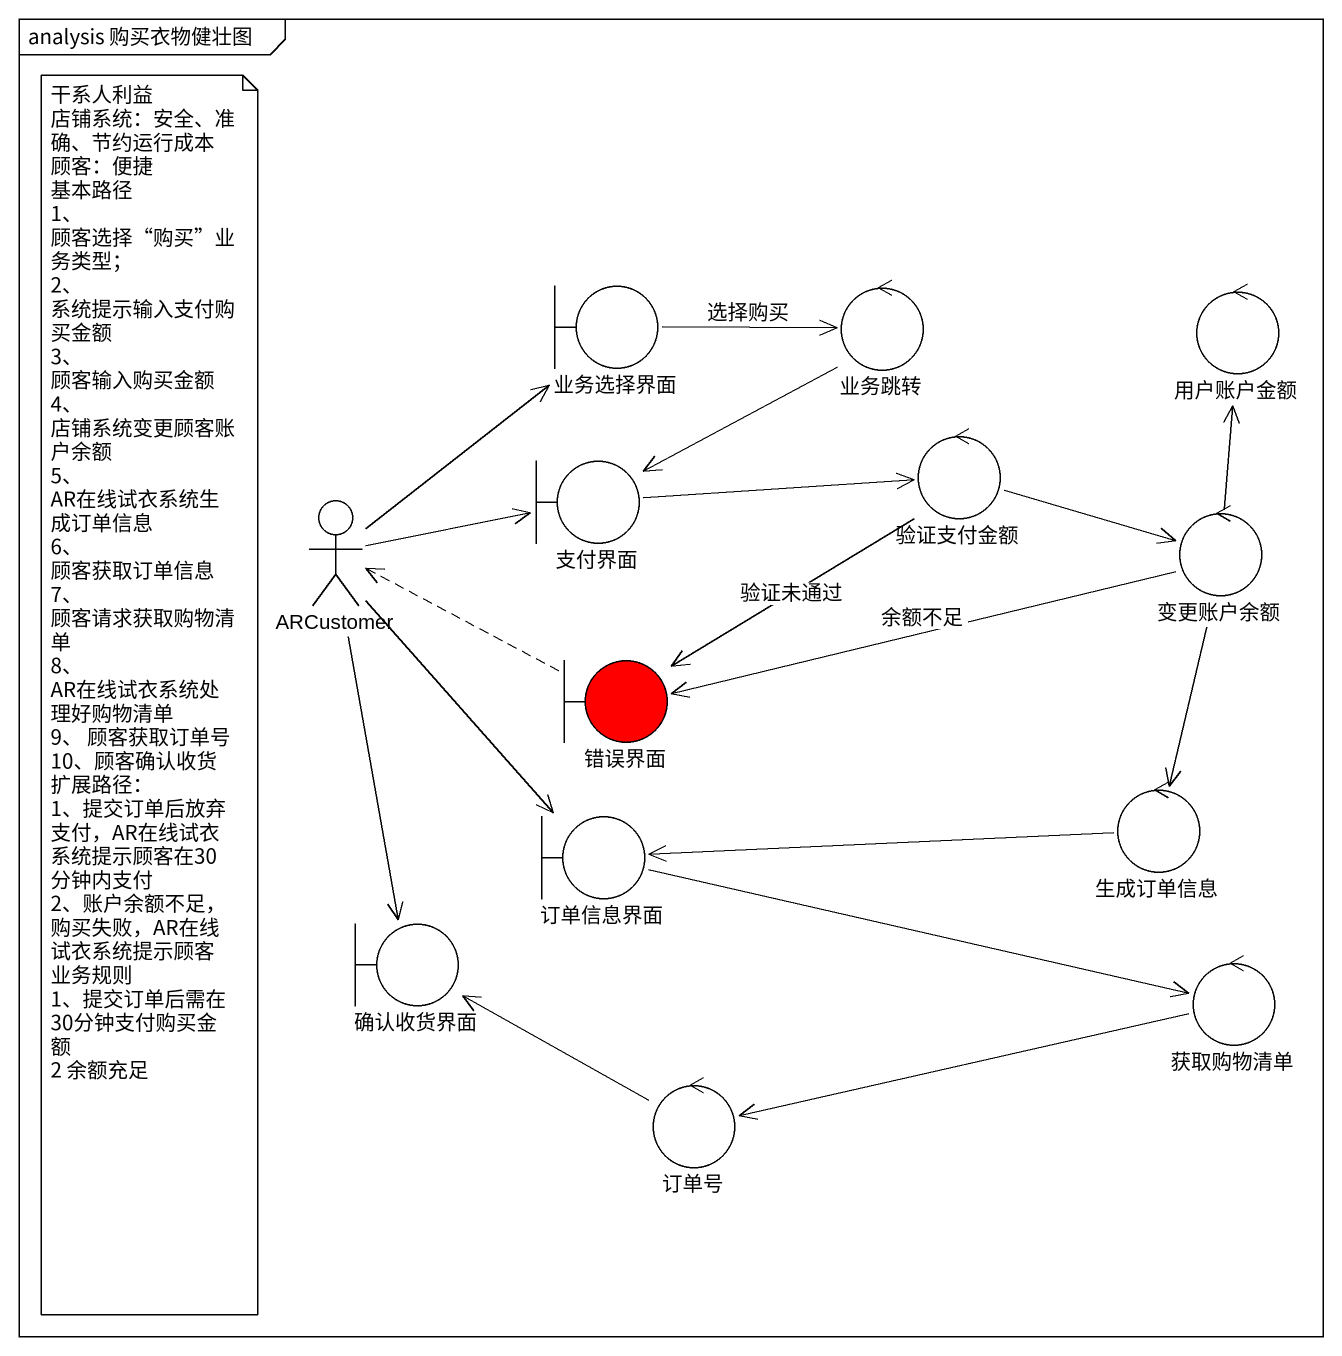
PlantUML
@startuml
mainframe analysis 购买衣物健壮图
boundary 业务选择界面
control 业务跳转
control 用户账户金额
control 验证支付金额
actor ARCustomer
boundary 支付界面
control 变更账户余额
boundary 错误界面 #FF0000
control 生成订单信息
boundary 订单信息界面
boundary 确认收货界面
control 获取购物清单
control 订单号
业务选择界面 -right-> 业务跳转 : 选择购买
业务跳转 --> 支付界面
验证支付金额 -right-> 变更账户余额
验证支付金额 --> 错误界面 : 验证未通过
ARCustomer -up-> 业务选择界面
ARCustomer -right-> 支付界面
ARCustomer --> 订单信息界面
ARCustomer --> 确认收货界面
支付界面 -right-> 验证支付金额
变更账户余额 -up-> 用户账户金额
变更账户余额 -left-> 错误界面 : 余额不足
变更账户余额 --> 生成订单信息
错误界面 .left.> ARCustomer
生成订单信息 -left-> 订单信息界面
订单信息界面 -right-> 获取购物清单
获取购物清单 -left-> 订单号
订单号 -left-> 确认收货界面
note as N1
  干系人利益
  店铺系统：安全、准确、节约运行成本
  顾客：便捷
  基本路径
  1、 顾客选择“购买”业务类型；
  2、 系统提示输入支付购买金额
  3、 顾客输入购买金额
  4、 店铺系统变更顾客账户余额
  5、 AR在线试衣系统生成订单信息
  6、 顾客获取订单信息
  7、 顾客请求获取购物清单
  8、 AR在线试衣系统处理好购物清单
  9、 顾客获取订单号
  10、顾客确认收货
  扩展路径：
  1、提交订单后放弃支付，AR在线试衣系统提示顾客在30分钟内支付
  2、账户余额不足，购买失败，AR在线试衣系统提示顾客
  业务规则
  1、提交订单后需在30分钟支付购买金额
  2 余额充足
end note
@enduml
